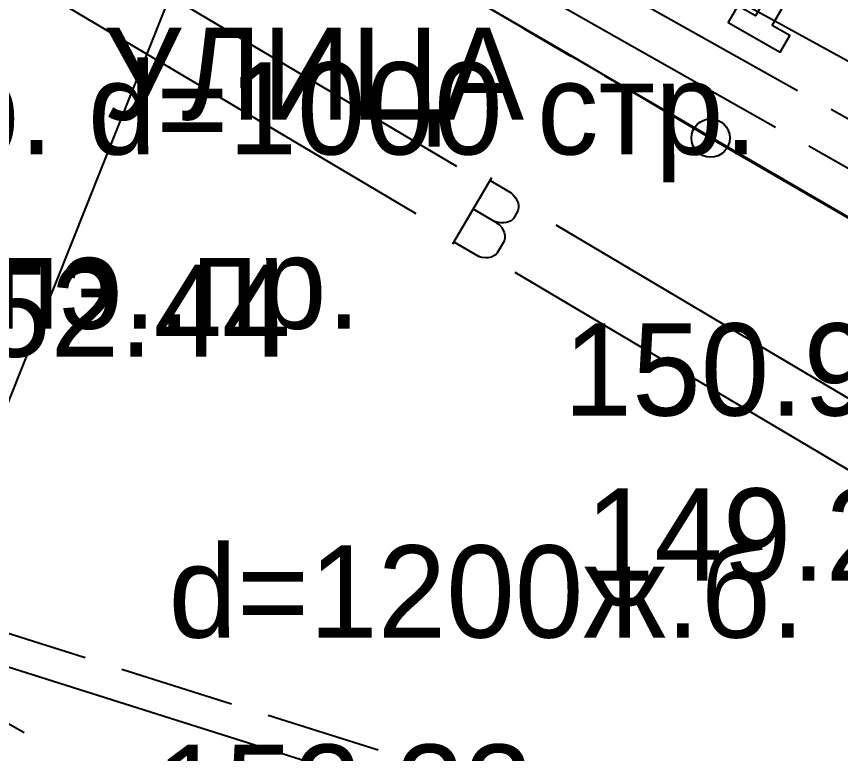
# Model space of a CAD drawing. Header units: metres. Extents: x -2743 to 126, y 13385 to 13916.
# Drawn here: x -1896.33 to -1885.6, y 13650.36 to 13659.96 of the extents above; entities that cross this region are included whole.
import ezdxf

# ---------------------------------------------------------------- set-up
doc = ezdxf.new("R2010")
doc.units = ezdxf.units.M
for name, color, linetype in [('link-улица Берзарина_Граница работ$0$ГП_Граница проектирования', 7, 'Continuous'), ('link-улица Берзарина_Покрытия — Новые$0$ДВ_ПП_Тип2_Р_покрытия_ПЧ_Местные', 7, 'Continuous'), ('link_улица Берзарина_борта$0$_разметка сущ.', 7, 'Continuous'), ('output[1-12]_3_ДЖКХ-24_03233kl$0$Красные линии', 7, 'Continuous'), ('output[1-12]_3_ДЖКХ-24_03233pp$0$Водосток проектный', 7, 'Continuous'), ('output[1-12]_3_ДЖКХ-24_03233tp$0$Горизонтали', 7, 'Continuous'), ('output[1-12]_3_ДЖКХ-24_03233tp$0$Граница улицы', 7, 'Continuous'), ('output[1-12]_3_ДЖКХ-24_03233up$0$Водопровод', 7, 'Continuous'), ('output[1-12]_3_ДЖКХ-24_03233up$0$Кабель связи', 7, 'Continuous'), ('output[1-12]_3_ДЖКХ-24_03233up$0$Кабель электрический', 7, 'Continuous'), ('output[1-12]_3_ДЖКХ-24_03233up$0$Канализация самотёчная', 7, 'Continuous')]:
    doc.layers.add(name, color=color, linetype=linetype)

msp = doc.modelspace()

# ---------------------------------------------------------------- linework, layer by layer
at = {"layer": 'link-улица Берзарина_Граница работ$0$ГП_Граница проектирования'}
msp.add_lwpolyline([(-1937.518, 13691.64), (-1925.652, 13684.776), (-1910.389, 13675.967), (-1908.332, 13677.759), (-1907.876, 13679.448), (-1904.758, 13678.606), (-1898.282, 13677.463), (-1897.523, 13677.341), (-1897.595, 13676.996), (-1898.092, 13674.632), (-1898.516, 13672.615), (-1899.087, 13669.905), (-1899.186, 13669.415), (-1899.224, 13669.07), (-1899.205, 13668.028), (-1898.951, 13666.832), (-1898.452, 13665.716), (-1898.191, 13665.303), (-1897.752, 13664.749), (-1897.622, 13664.604), (-1896.676, 13663.934), (-1892.541, 13661.442), (-1881.058, 13654.762)], dxfattribs=at)
at = {"layer": 'link-улица Берзарина_Покрытия — Новые$0$ДВ_ПП_Тип2_Р_покрытия_ПЧ_Местные'}
msp.add_lwpolyline([(-1917.843, 13676.081), (-1920.436, 13665.352), (-1918.323, 13664.109), (-1915.507, 13662.452), (-1906.359, 13656.037), (-1902.986, 13653.693), (-1898.258, 13650.365), (-1893.592, 13662.076), (-1896.676, 13663.934), (-1896.676, 13663.934), (-1897.622, 13664.604), (-1897.752, 13664.749), (-1898.191, 13665.303), (-1898.452, 13665.716), (-1898.951, 13666.832), (-1899.205, 13668.028), (-1899.224, 13669.07), (-1899.186, 13669.415), (-1899.087, 13669.905), (-1898.516, 13672.615)], dxfattribs=at)
msp.add_lwpolyline([(-1876.907, 13652.351), (-1873.464, 13650.35), (-1873.444, 13650.339), (-1871.207, 13649.039), (-1875.119, 13638.392), (-1884.496, 13642.901), (-1894.466, 13647.696), (-1898.258, 13650.365), (-1893.592, 13662.076), (-1892.541, 13661.442), (-1889.015, 13659.391), (-1887.293, 13658.374), (-1883.832, 13656.369), (-1880.372, 13654.364), (-1880.37, 13654.363), (-1879.747, 13654.001), (-1876.918, 13652.357), (-1876.907, 13652.351)], close=True, dxfattribs=at)
at = {"layer": 'link_улица Берзарина_борта$0$_разметка сущ.'}
msp.add_circle((-1887.293, 13658.374), 0.25, dxfattribs=at)
at = {"layer": 'output[1-12]_3_ДЖКХ-24_03233kl$0$Красные линии'}
msp.add_lwpolyline([(-1886.492, 13659.839), (-1885.995, 13660.707), (-1886.212, 13660.831), (-1886.709, 13659.963), (-1886.939, 13660.094), (-1887.063, 13659.877), (-1886.386, 13659.49), (-1886.262, 13659.707), (-1886.492, 13659.839)], close=True, dxfattribs=at)
at = {"layer": 'output[1-12]_3_ДЖКХ-24_03233tp$0$Граница улицы'}
for points in [[(-1889.107, 13659.436), (-1889.718, 13659.793)], [(-1888.064, 13658.827), (-1888.675, 13659.184)], [(-1887.021, 13658.218), (-1887.632, 13658.575)], [(-1885.978, 13657.609), (-1886.589, 13657.966)]]:
    msp.add_lwpolyline(points, dxfattribs=at)
at = {"layer": 'output[1-12]_3_ДЖКХ-24_03233up$0$Водопровод'}
for points in [[(-1897.569, 13662.139), (-1890.599, 13658.009)], [(-1897.977, 13661.451), (-1891.131, 13657.394)], [(-1890.145, 13657.854), (-1890.654, 13656.995)], [(-1890.164, 13657.822), (-1889.889, 13657.66), (-1889.867, 13657.64), (-1889.833, 13657.598), (-1889.807, 13657.55), (-1889.798, 13657.528), (-1889.793, 13657.503), (-1889.793, 13657.474), (-1889.797, 13657.442), (-1889.801, 13657.427), (-1889.86, 13657.328), (-1889.877, 13657.311), (-1889.903, 13657.292), (-1889.926, 13657.282), (-1889.951, 13657.273), (-1889.986, 13657.27), (-1890.026, 13657.272), (-1890.06, 13657.277), (-1890.105, 13657.29), (-1890.074, 13657.268), (-1890.047, 13657.247), (-1890.013, 13657.21), (-1889.996, 13657.18), (-1889.981, 13657.15), (-1889.972, 13657.107), (-1889.972, 13657.066), (-1889.98, 13657.034), (-1890.077, 13656.87), (-1890.09, 13656.856), (-1890.113, 13656.839), (-1890.146, 13656.824), (-1890.187, 13656.816), (-1890.221, 13656.814), (-1890.272, 13656.82), (-1890.3, 13656.827), (-1890.325, 13656.839)], [(-1890.382, 13657.454), (-1890.105, 13657.29)], [(-1889.308, 13657.245), (-1882.338, 13653.115)], [(-1890.637, 13657.023), (-1890.325, 13656.839)], [(-1889.84, 13656.63), (-1882.994, 13652.573)]]:
    msp.add_lwpolyline(points, dxfattribs=at)
at = {"layer": 'output[1-12]_3_ДЖКХ-24_03233up$0$Кабель связи'}
msp.add_lwpolyline([(-1899.272, 13652.374), (-1896.227, 13650.636)], dxfattribs=at)
at = {"layer": 'output[1-12]_3_ДЖКХ-24_03233up$0$Кабель электрический'}
for points in [[(-1886.162, 13658.988), (-1886.309, 13659.07), (-1889.382, 13660.797)], [(-1887.771, 13660.624), (-1884.604, 13658.883)], [(-1889.667, 13660.34), (-1886.45, 13658.517)], [(-1882.503, 13656.941), (-1885.726, 13658.744)], [(-1886.015, 13658.271), (-1882.799, 13656.448)]]:
    msp.add_lwpolyline(points, dxfattribs=at)
at = {"layer": 'output[1-12]_3_ДЖКХ-24_03233up$0$Канализация самотёчная'}
for points in [[(-1922.905, 13659.859), (-1886.696, 13648.414)], [(-1896.866, 13652.066), (-1895.436, 13651.615)], [(-1894.959, 13651.464), (-1893.528, 13651.013)], [(-1893.052, 13650.862), (-1891.621, 13650.411)]]:
    msp.add_lwpolyline(points, dxfattribs=at)

# ---------------------------------------------------------------- texts
at = {"layer": 'output[1-12]_3_ДЖКХ-24_03233pp$0$Водосток проектный'}
msp.add_text('d=500пэ..пр.', height=1.2, dxfattribs=at).set_placement((-1901.139, 13655.892))
at = {"layer": 'output[1-12]_3_ДЖКХ-24_03233tp$0$Горизонтали'}
for s, p in [('152.44', (-1897.67, 13655.528)), ('152.33', (-1894.514, 13649.281))]:
    msp.add_text(s, height=1.2, dxfattribs=at).set_placement(p)
at = {"layer": 'output[1-12]_3_ДЖКХ-24_03233tp$0$Граница улицы'}
msp.add_text('УЛИЦА           БЕРЗАРИНА', height=1.2, dxfattribs=at).set_placement((-1895.204, 13658.611))
at = {"layer": 'output[1-12]_3_ДЖКХ-24_03233up$0$Водопровод'}
for s, p in [('ф-р. d=1000 стр.', (-1899.038, 13658.16)), ('150.90в.тр.', (-1889.207, 13654.762)), ('149.27в.тр.', (-1888.92, 13652.614))]:
    msp.add_text(s, height=1.2, dxfattribs=at).set_placement(p)
at = {"layer": 'output[1-12]_3_ДЖКХ-24_03233up$0$Канализация самотёчная'}
msp.add_text('d=1200ж.б.', height=1.2, dxfattribs=at).set_placement((-1894.349, 13651.873))

doc.saveas('drawing.dxf')
